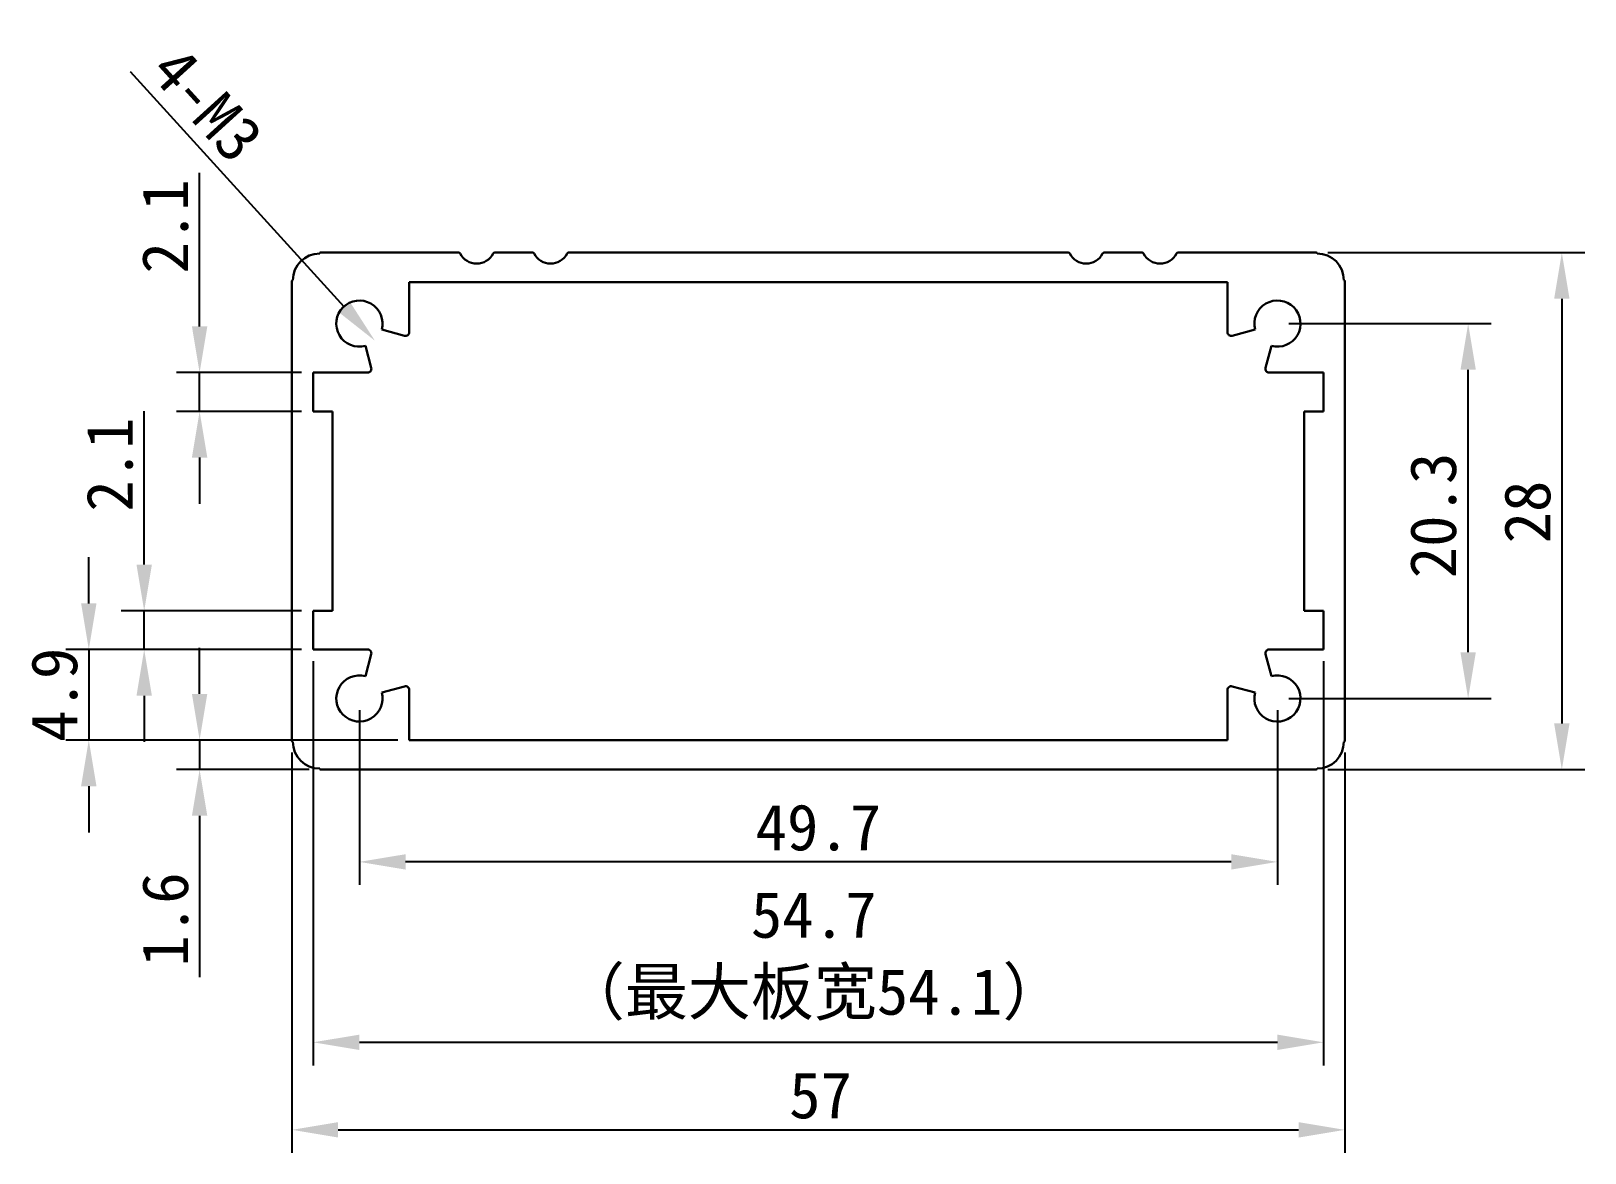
# Model space of a CAD drawing. Header units: millimetres. Extents: x 90.1 to 174.2, y 77.6 to 138.4.
import ezdxf

# ---------------------------------------------------------------- set-up
doc = ezdxf.new("R2010")
doc.units = ezdxf.units.MM
doc.header["$PDSIZE"] = -1
doc.layers.add('文字层', color=30, linetype='Continuous', lineweight=15)
doc.layers.add('细实线层', color=7, linetype='Continuous')
doc.styles.get("Standard").update_dxf_attribs({"font": 'simhei.ttf'})
doc.dimstyles.new('ISO-25', dxfattribs={"dimtxt": 2.5, "dimasz": 2.5, "dimexe": 1.25, "dimexo": 0.625, "dimtad": 1, "dimdec": 1, "dimdsep": 46, "dimtxsty": 'Standard', "dimcen": 2.5, "dimadec": 0, "dimazin": 0, "dimtfac": 1, "dimtdec": 1, "dimtmove": 0, "dimatfit": 3, "dimfxl": 1, "dimarcsym": 0})

# ---------------------------------------------------------------- blocks, each defined once
blk = doc.blocks.new('_D')
at = {"layer": 'Defpoints', "color": 0}
for p in [(104.236, 99.911), (161.236, 99.911), (161.236, 78.85)]:
    blk.add_point(p, dxfattribs=at)
at = {"layer": '细实线层', "color": 0, "lineweight": -2}
for p, q in [((104.236, 99.286), (104.236, 77.6)), ((161.236, 99.286), (161.236, 77.6)), ((106.736, 78.85), (158.736, 78.85))]:
    blk.add_line(p, q, dxfattribs=at)
at = {"layer": '细实线层', "color": 0}
for points in [[(106.736, 79.266), (106.736, 78.433), (104.236, 78.85)], [(158.736, 79.266), (158.736, 78.433), (161.236, 78.85)]]:
    blk.add_solid(points, dxfattribs=at)
at = {"layer": '细实线层', "color": 0, "insert": (132.854, 81.975), "char_height": 2.5, "attachment_point": 2}
blk.add_mtext('57', dxfattribs=at)
blk = doc.blocks.new('_D_1')
at = {"layer": 'Defpoints', "color": 0}
for p in [(159.686, 126.361), (159.686, 98.361), (172.986, 98.361)]:
    blk.add_point(p, dxfattribs=at)
at = {"layer": '细实线层', "color": 0, "lineweight": -2}
for p, q in [((160.311, 126.361), (174.236, 126.361)), ((172.986, 123.861), (172.986, 100.861)), ((160.311, 98.361), (174.236, 98.361))]:
    blk.add_line(p, q, dxfattribs=at)
at = {"layer": '细实线层', "color": 0}
for points in [[(172.57, 123.861), (173.403, 123.861), (172.986, 126.361)], [(172.57, 100.861), (173.403, 100.861), (172.986, 98.361)]]:
    blk.add_solid(points, dxfattribs=at)
at = {"layer": '细实线层', "color": 0, "insert": (169.861, 112.309), "char_height": 2.5, "attachment_point": 2, "rotation": 90}
blk.add_mtext('28', dxfattribs=at)
blk = doc.blocks.new('_D_2')
at = {"layer": 'Defpoints', "color": 0}
for p in [(157.586, 122.511), (167.915, 122.511), (157.586, 102.211)]:
    blk.add_point(p, dxfattribs=at)
at = {"layer": '细实线层', "color": 0, "lineweight": -2}
for p, q in [((158.211, 122.511), (169.165, 122.511)), ((167.915, 104.711), (167.915, 120.011)), ((158.211, 102.211), (169.165, 102.211))]:
    blk.add_line(p, q, dxfattribs=at)
at = {"layer": '细实线层', "color": 0}
for points in [[(167.498, 120.011), (168.331, 120.011), (167.915, 122.511)], [(167.498, 104.711), (168.331, 104.711), (167.915, 102.211)]]:
    blk.add_solid(points, dxfattribs=at)
at = {"layer": '细实线层', "color": 0, "insert": (164.762, 112.123), "char_height": 2.5, "attachment_point": 2, "rotation": 90}
blk.add_mtext('20.3', dxfattribs=at)
blk = doc.blocks.new('_D_3')
at = {"layer": 'Defpoints', "color": 0}
for p in [(107.886, 102.211), (157.586, 102.211), (107.886, 93.361)]:
    blk.add_point(p, dxfattribs=at)
at = {"layer": '细实线层', "color": 0, "lineweight": -2}
for p, q in [((107.886, 101.586), (107.886, 92.111)), ((157.586, 101.586), (157.586, 92.111)), ((155.086, 93.361), (110.386, 93.361))]:
    blk.add_line(p, q, dxfattribs=at)
at = {"layer": '细实线层', "color": 0}
for points in [[(110.386, 93.777), (110.386, 92.944), (107.886, 93.361)], [(155.086, 93.777), (155.086, 92.944), (157.586, 93.361)]]:
    blk.add_solid(points, dxfattribs=at)
at = {"layer": '细实线层', "color": 0, "insert": (132.736, 96.486), "char_height": 2.5, "attachment_point": 2}
blk.add_mtext('49.7', dxfattribs=at)
blk = doc.blocks.new('_D_4')
at = {"layer": 'Defpoints', "color": 0}
for p in [(110.586, 99.961), (99.236, 98.361), (105.786, 98.361)]:
    blk.add_point(p, dxfattribs=at)
at = {"layer": '细实线层', "color": 0, "lineweight": -2}
for p, q in [((99.236, 102.461), (99.236, 104.961)), ((109.961, 99.961), (97.986, 99.961)), ((99.236, 99.961), (99.236, 98.361)), ((105.161, 98.361), (97.986, 98.361)), ((99.236, 95.861), (99.236, 87.125))]:
    blk.add_line(p, q, dxfattribs=at)
at = {"layer": '细实线层', "color": 0}
for points in [[(98.82, 102.461), (99.653, 102.461), (99.236, 99.961)], [(98.82, 95.861), (99.653, 95.861), (99.236, 98.361)]]:
    blk.add_solid(points, dxfattribs=at)
at = {"layer": '细实线层', "color": 0, "insert": (96.111, 90.243), "char_height": 2.5, "attachment_point": 2, "rotation": 90}
blk.add_mtext('1.6', dxfattribs=at)
blk = doc.blocks.new('_D_5')
at = {"layer": 'Defpoints', "color": 0}
for p in [(105.386, 104.861), (160.086, 104.861), (160.086, 83.59)]:
    blk.add_point(p, dxfattribs=at)
at = {"layer": '文字层', "color": 0, "lineweight": -2}
for p, q in [((105.386, 104.236), (105.386, 82.34)), ((160.086, 104.236), (160.086, 82.34)), ((107.886, 83.59), (157.586, 83.59))]:
    blk.add_line(p, q, dxfattribs=at)
at = {"layer": '文字层', "color": 0}
for points in [[(107.886, 84.006), (107.886, 83.173), (105.386, 83.59)], [(157.586, 84.006), (157.586, 83.173), (160.086, 83.59)]]:
    blk.add_solid(points, dxfattribs=at)
at = {"layer": '文字层', "color": 0, "insert": (132.482, 91.752), "char_height": 2.5, "attachment_point": 2}
blk.add_mtext('54.7\\P（最大板宽54.1）', dxfattribs=at)
blk = doc.blocks.new('_D_6')
at = {"layer": 'Defpoints', "color": 0}
for p in [(107.046, 123.436), (108.727, 121.585)]:
    blk.add_point(p, dxfattribs=at)
at = {"layer": '细实线层', "color": 0, "lineweight": -2}
blk.add_line((95.482, 136.168), (107.046, 123.436), dxfattribs=at)
at = {"layer": '细实线层', "color": 0}
blk.add_solid([(107.355, 123.716), (106.738, 123.156), (108.727, 121.585)], dxfattribs=at)
at = {"layer": '细实线层', "color": 0, "insert": (99.632, 134.388), "char_height": 2.5, "attachment_point": 5, "rotation": 312.24689}
blk.add_mtext('4-M3', dxfattribs=at)
blk = doc.blocks.new('_D_7')
at = {"layer": 'Defpoints', "color": 0}
for p in [(105.386, 104.861), (93.236, 99.961), (110.586, 99.961)]:
    blk.add_point(p, dxfattribs=at)
at = {"layer": '细实线层', "color": 0, "lineweight": -2}
for p, q in [((93.236, 107.361), (93.236, 109.861)), ((104.761, 104.861), (91.986, 104.861)), ((93.236, 104.861), (93.236, 99.961)), ((109.961, 99.961), (91.986, 99.961)), ((93.236, 97.461), (93.236, 94.961))]:
    blk.add_line(p, q, dxfattribs=at)
at = {"layer": '细实线层', "color": 0}
for points in [[(92.82, 107.361), (93.653, 107.361), (93.236, 104.861)], [(92.82, 97.461), (93.653, 97.461), (93.236, 99.961)]]:
    blk.add_solid(points, dxfattribs=at)
at = {"layer": '细实线层', "color": 0, "insert": (90.111, 102.411), "char_height": 2.5, "attachment_point": 2, "rotation": 90}
blk.add_mtext('4.9', dxfattribs=at)
blk = doc.blocks.new('_D_8')
at = {"layer": 'Defpoints', "color": 0}
for p in [(96.236, 106.961), (105.386, 106.961), (105.386, 104.861)]:
    blk.add_point(p, dxfattribs=at)
at = {"layer": '细实线层', "color": 0, "lineweight": -2}
for p, q in [((96.236, 109.461), (96.236, 117.777)), ((104.761, 106.961), (94.986, 106.961)), ((96.236, 104.861), (96.236, 106.961)), ((104.761, 104.861), (94.986, 104.861)), ((96.236, 102.361), (96.236, 99.861))]:
    blk.add_line(p, q, dxfattribs=at)
at = {"layer": '细实线层', "color": 0}
for points in [[(95.82, 109.461), (96.653, 109.461), (96.236, 106.961)], [(95.82, 102.361), (96.653, 102.361), (96.236, 104.861)]]:
    blk.add_solid(points, dxfattribs=at)
at = {"layer": '细实线层', "color": 0, "insert": (93.111, 114.877), "char_height": 2.5, "attachment_point": 2, "rotation": 90}
blk.add_mtext('2.1', dxfattribs=at)
blk = doc.blocks.new('_D_10')
at = {"layer": 'Defpoints', "color": 0}
for p in [(105.386, 119.861), (99.236, 117.761), (105.386, 117.761)]:
    blk.add_point(p, dxfattribs=at)
at = {"layer": '细实线层', "color": 0, "lineweight": -2}
for p, q in [((99.236, 122.361), (99.236, 130.677)), ((104.761, 119.861), (97.986, 119.861)), ((99.236, 117.761), (99.236, 119.861)), ((104.761, 117.761), (97.986, 117.761)), ((99.236, 115.261), (99.236, 112.761))]:
    blk.add_line(p, q, dxfattribs=at)
at = {"layer": '细实线层', "color": 0}
for points in [[(98.82, 122.361), (99.653, 122.361), (99.236, 119.861)], [(98.82, 115.261), (99.653, 115.261), (99.236, 117.761)]]:
    blk.add_solid(points, dxfattribs=at)
at = {"layer": '细实线层', "color": 0, "insert": (96.111, 127.777), "char_height": 2.5, "attachment_point": 2, "rotation": 90}
blk.add_mtext('2.1', dxfattribs=at)

msp = doc.modelspace()

# ---------------------------------------------------------------- linework, layer by layer
at = {"color": 7, "linetype": 'Continuous', "lineweight": 30}
for p, q in [((105.786, 126.361), (113.257, 126.361)), ((115.216, 126.361), (117.257, 126.361)), ((119.216, 126.361), (146.257, 126.361)), ((148.216, 126.361), (150.257, 126.361)), ((152.216, 126.361), (159.686, 126.361)), ((104.236, 99.911), (104.236, 124.811)), ((110.586, 124.761), (154.886, 124.761)), ((110.586, 122.048), (110.586, 124.761)), ((154.886, 124.761), (154.886, 122.048)), ((161.236, 124.811), (161.236, 99.911)), ((109.094, 122.187), (110.335, 121.855)), ((155.138, 121.855), (156.379, 122.187)), ((108.529, 120.112), (108.21, 121.303)), ((157.263, 121.303), (156.944, 120.112)), ((105.386, 117.761), (105.386, 119.861)), ((105.386, 119.861), (108.336, 119.861)), ((157.137, 119.861), (160.086, 119.861)), ((160.086, 119.861), (160.086, 117.761)), ((106.436, 117.761), (105.386, 117.761)), ((106.436, 106.961), (106.436, 117.761)), ((159.036, 117.761), (159.036, 106.961)), ((160.086, 117.761), (159.036, 117.761)), ((105.386, 106.961), (106.436, 106.961)), ((105.386, 104.861), (105.386, 106.961)), ((159.036, 106.961), (160.086, 106.961)), ((160.086, 106.961), (160.086, 104.861)), ((108.336, 104.861), (105.386, 104.861)), ((108.21, 103.418), (108.529, 104.609)), ((156.944, 104.609), (157.263, 103.418)), ((160.086, 104.861), (157.137, 104.861)), ((110.335, 102.867), (109.094, 102.534)), ((110.586, 99.961), (110.586, 102.673)), ((154.886, 102.673), (154.886, 99.961)), ((156.379, 102.534), (155.138, 102.867)), ((154.886, 99.961), (110.586, 99.961)), ((159.686, 98.361), (105.786, 98.361))]:
    msp.add_line(p, q, dxfattribs=at)
for centre, radius, start, end in [((105.736, 124.861), 1.45, 90, 180), ((105.786, 126.311), 0.05, 90, 180), ((113.257, 126.261), 0.1, 27.03569, 90), ((114.236, 126.761), 1, 207.03569, 332.96431), ((115.216, 126.261), 0.1, 90, 152.96431), ((117.257, 126.261), 0.1, 27.03569, 90), ((118.236, 126.761), 1, 207.03569, 332.96431), ((119.216, 126.261), 0.1, 90, 152.96431), ((146.257, 126.261), 0.1, 27.03569, 90), ((147.236, 126.761), 1, 207.03569, 332.96431), ((148.216, 126.261), 0.1, 90, 152.96431), ((150.257, 126.261), 0.1, 27.03569, 90), ((151.236, 126.761), 1, 207.03569, 332.96431), ((152.216, 126.261), 0.1, 90, 152.96431), ((159.686, 126.311), 0.05, 0, 90), ((159.736, 124.861), 1.45, 0, 90), ((104.286, 124.811), 0.05, 90, 180), ((161.186, 124.811), 0.05, 0, 90), ((107.886, 122.511), 1.25, 345, 285), ((157.586, 122.511), 1.25, 255, 195), ((110.386, 122.048), 0.2, 255, 0), ((155.086, 122.048), 0.2, 180, 285), ((108.336, 120.061), 0.2, 270, 15), ((157.137, 120.061), 0.2, 165, 270), ((108.336, 104.661), 0.2, 345, 90), ((157.137, 104.661), 0.2, 90, 195), ((107.886, 102.211), 1.25, 75, 15), ((110.386, 102.673), 0.2, 0, 105), ((155.086, 102.673), 0.2, 75, 180), ((157.586, 102.211), 1.25, 165, 105), ((104.286, 99.911), 0.05, 180, 270), ((105.736, 99.861), 1.45, 180, 270), ((159.736, 99.861), 1.45, 270, 0), ((161.186, 99.911), 0.05, 270, 0), ((105.786, 98.411), 0.05, 180, 270), ((159.686, 98.411), 0.05, 270, 0)]:
    msp.add_arc(centre, radius, start, end, dxfattribs=at)

# ---------------------------------------------------------------- dimensions: what is measured, and where the dimension line sits
at = {"layer": '文字层'}
dim = msp.add_linear_dim(base=(160.086, 83.59), p1=(105.386, 104.861), p2=(160.086, 104.861), text='<>\\P（最大板宽54.1）', dimstyle='ISO-25', dxfattribs=at)
dim.commit()
dim.dimension.update_dxf_attribs({"geometry": '_D_5', "text_midpoint": (132.482, 83.59), "dimtype": 160})
at = {"layer": '细实线层'}
dim = msp.add_diameter_dim_2p(p1=(107.046, 123.436), p2=(108.727, 121.585), text='4-M3', dimstyle='ISO-25', dxfattribs=at)
dim.commit()
dim.dimension.update_dxf_attribs({"geometry": '_D_6', "text_midpoint": (98.244, 133.127), "dimtype": 163})
for base, p1, p2, picture, middle in [((99.236, 117.761), (105.386, 119.861), (105.386, 117.761), '_D_10', (99.236, 127.777)), ((172.986, 98.361), (159.686, 126.361), (159.686, 98.361), '_D_1', (172.986, 112.309)), ((167.915, 122.511), (157.586, 102.211), (157.586, 122.511), '_D_2', (167.915, 112.123)), ((96.236, 106.961), (105.386, 104.861), (105.386, 106.961), '_D_8', (96.236, 114.877)), ((93.236, 99.961), (105.386, 104.861), (110.586, 99.961), '_D_7', (93.236, 102.411)), ((99.236, 98.361), (110.586, 99.961), (105.786, 98.361), '_D_4', (99.236, 90.243))]:
    dim = msp.add_linear_dim(base=base, p1=p1, p2=p2, angle=90, dimstyle='ISO-25', dxfattribs=at)
    dim.commit()
    dim.dimension.update_dxf_attribs({"geometry": picture, "text_midpoint": middle, "dimtype": 160})
for base, p1, p2, picture, middle in [((107.886, 93.361), (157.586, 102.211), (107.886, 102.211), '_D_3', (132.736, 93.361)), ((161.236, 78.85), (104.236, 99.911), (161.236, 99.911), '_D', (132.854, 78.85))]:
    dim = msp.add_linear_dim(base=base, p1=p1, p2=p2, dimstyle='ISO-25', dxfattribs=at)
    dim.commit()
    dim.dimension.update_dxf_attribs({"geometry": picture, "text_midpoint": middle, "dimtype": 160})

doc.saveas('drawing.dxf')
